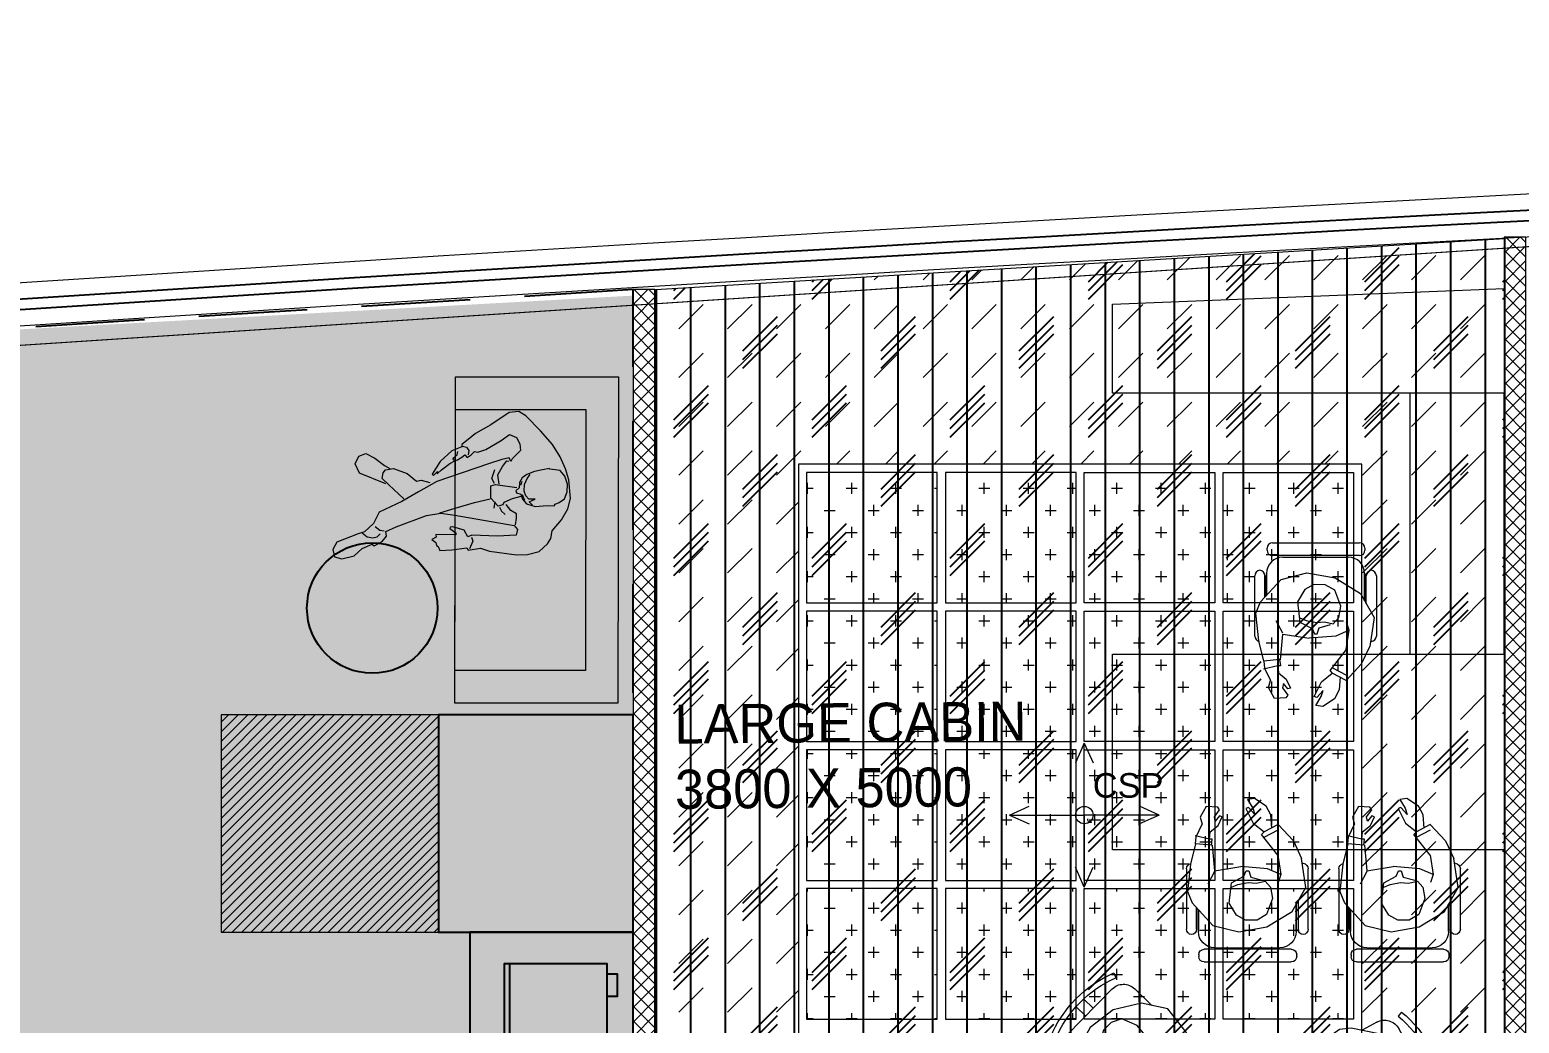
# Model space of a CAD drawing. Header units: millimetres. Extents: x 2335845 to 2509607, y 289014 to 361737.
# Drawn here: x 2360166 to 2367011, y 337283 to 341852 of the extents above; entities that cross this region are included whole.
import ezdxf

# ---------------------------------------------------------------- set-up
doc = ezdxf.new("R2010")
doc.units = ezdxf.units.MM
doc.linetypes.add('( Hidden )', pattern=[0.375, 0.25, -0.125])
doc.linetypes.add('DASHED', pattern=[0.75, 0.5, -0.25])
for name, color, linetype, lineweight in [('A-FURN-MODULAR-CHAIR', 5, 'Continuous', 5), ('A-PLAN-COLUMN', 3, 'Continuous', 0), ('A-PLAN-RCC-HATCH', 8, 'Continuous', 13), ('A-PLAN-THIN', 251, 'Continuous', 15), ('AI-FURN', 7, 'Continuous', 20), ('AR_01_PARTITION FULL HT', 2, 'Continuous', 25), ('FR-MODULAR', 40, 'Continuous', 20), ('I_FURN_MODULAR', 7, 'Continuous', 13), ('IN-PRTN-FULL', 30, 'Continuous', 20), ('IN-PRTN-HATCH', 8, 'Continuous', 5), ('TOA-FC-ACOU.PAN', 250, 'Continuous', 5), ('TOA-FC-CSP', 8, 'Continuous', 20), ('TOA-FC-GYPSUM', 250, 'Continuous', 5), ('TOA-FL-CPT-1', 8, 'Continuous', 5), ('TOA-FL-CPT-3', 8, 'Continuous', 5), ('TOA-FL-TILE-1', 8, 'Continuous', 5), ('TOA-FURN-HUMAN', 252, 'Continuous', 9), ('TOA-FURN-MODULAR', 20, 'Continuous', 9), ('细线', 8, 'Continuous', 5)]:
    doc.layers.add(name, color=color, linetype=linetype, lineweight=lineweight)
for name, color, linetype in [('A-PLAN -GLASS FRAME', 4, 'Continuous'), ('FLOOR MARK', 7, 'Continuous'), ('I-FURN', 7, 'Continuous'), ('TEXT', 250, 'Continuous')]:
    doc.layers.add(name, color=color, linetype=linetype)
doc.styles.add('ARIAL', font='arial.ttf')
pattern_1 = [(0, (2408113.76, 309771.23), (101.6, 101.6), [50.8, -152.4]), (90, (2408139.16, 309745.83), (-101.6, 101.6), [50.8, -152.4])]

# ---------------------------------------------------------------- blocks, each defined once
blk = doc.blocks.new('Columns')
at = {"layer": 'A-PLAN-RCC-HATCH'}
h = blk.add_hatch(dxfattribs=at)
h.set_pattern_fill('ANSI31', color=256, scale=250, style=0)
h.set_pattern_definition([(45, (425397.9, -579762.232), (-22.0970869, 22.0970869), [])])
h.paths.add_polyline_path([(-15160.3, 12537), (-14160.3, 12537), (-14160.3, 13537), (-15160.3, 13537)])
at = {"layer": 'A-PLAN-COLUMN', "elevation": 0}
blk.add_lwpolyline([(-15160.3, 12537), (-14160.3, 12537), (-14160.3, 13537), (-15160.3, 13537)], close=True, dxfattribs=at)
blk = doc.blocks.new('EQUIP-COFFEE MACHINE IN PLAN')
blk.add_line((-25, 0), (-25, -420))
for points in [[(-470, 0), (0, 0), (0, -420), (-470, -420)], [(-470, -270), (-520, -270), (-520, -370), (-470, -370)]]:
    blk.add_lwpolyline(points, close=True)
blk = doc.blocks.new('qwerqw56784567')
at = {"layer": '细线'}
for p, q in [((-39, 621.3), (-58.5, 599.6)), ((4.3, 649.4), (-39, 621.3)), ((58.5, 655.9), (4.3, 649.4)), ((108.3, 649.4), (58.5, 655.9)), ((229.7, 614.8), (108.3, 649.4)), ((-69.3, 565), (-119.2, 521.7)), ((-58.5, 599.6), (-69.3, 565)), ((86.7, 534.7), (97.5, 560.7)), ((97.5, 560.7), (182, 552)), ((182, 552), (299, 530.4)), ((268.7, 595.3), (229.7, 614.8)), ((325, 595.3), (268.7, 595.3)), ((297.9, 558.5), (318.5, 589.9)), ((302.2, 539), (297.9, 558.5)), ((329.3, 584.5), (325, 595.3)), ((398.7, 582.3), (329.3, 584.5)), ((455, 578), (398.7, 582.3)), ((459.3, 558.5), (455, 578)), ((465.8, 552), (459.3, 558.5)), ((468, 539), (465.8, 552)), ((905.7, 547.7), (847.2, 543.4)), ((938.2, 534.7), (905.7, 547.7)), ((-119.2, 521.7), (-156, 476.3)), ((84.5, 482.7), (80.2, 463.3)), ((93.2, 513.1), (84.5, 482.7)), ((99.7, 515.2), (86.7, 534.7)), ((361.8, 426.5), (99.7, 515.2)), ((299, 530.4), (318.5, 534.7)), ((318.5, 534.7), (329.3, 502.2)), ((329.3, 502.2), (379.2, 478.4)), ((370.5, 508.7), (370.5, 517.4)), ((370.5, 517.4), (461.5, 502.2)), ((394.3, 484.9), (370.5, 508.7)), ((392.2, 478.4), (394.3, 484.9)), ((461.5, 515.2), (483.2, 521.7)), ((461.5, 502.2), (461.5, 515.2)), ((478.8, 528.2), (468, 539)), ((483.2, 521.7), (478.8, 528.2)), ((710.7, 497.9), (686.8, 476.3)), ((749.7, 510.9), (710.7, 497.9)), ((758.3, 502.2), (749.7, 510.9)), ((806, 515.2), (758.3, 502.2)), ((847.2, 543.4), (806, 515.2)), ((916.3, 468.8), (940.3, 500.1)), ((940.3, 500.1), (938.2, 534.7)), ((-175.5, 430.8), (-179.8, 344.2)), ((-156, 476.3), (-175.5, 430.8)), ((-147.3, 428.6), (-164.7, 398.3)), ((-121.3, 441.6), (-147.3, 428.6)), ((-101.8, 445.9), (-121.3, 441.6)), ((-95.3, 452.4), (-101.8, 445.9)), ((-65, 445.9), (-95.3, 452.4)), ((-9, 442.3), (-65, 445.9)), ((15.3, 417.2), (-14, 409.9)), ((28.2, 424.3), (-9, 442.3)), ((2.5, 435.5), (15.3, 417.2)), ((43.3, 400.5), (28.2, 424.3)), ((80.2, 463.3), (104, 443.8)), ((104, 443.8), (121.3, 413.5)), ((130, 402.6), (136.5, 413.5)), ((147.3, 441.6), (132.2, 458.9)), ((136.5, 413.5), (158.2, 415.6)), ((153.8, 422.1), (147.3, 441.6)), ((158.2, 415.6), (186.3, 374.5)), ((171.2, 394), (179.8, 422.1)), ((424.7, 409.1), (361.8, 426.5)), ((379.2, 478.4), (392.2, 478.4)), ((637, 439.5), (491.8, 409.1)), ((686.8, 454.6), (637, 439.5)), ((686.8, 476.3), (686.8, 454.6)), ((712.8, 443.8), (693.3, 450.3)), ((732.3, 424.3), (712.8, 443.8)), ((730.2, 471.9), (715, 461.1)), ((749.7, 474.1), (730.2, 471.9)), ((736.7, 409.1), (784.3, 441.6)), ((775.7, 465.4), (749.7, 474.1)), ((795.2, 443.8), (775.7, 465.4)), ((784.3, 441.6), (814.7, 445.9)), ((814.7, 445.9), (916.3, 468.8)), ((-179.8, 344.2), (-173.3, 292.2)), ((-164.7, 398.3), (-171.2, 363.7)), ((-171.2, 363.7), (-164.7, 324.7)), ((-14, 409.9), (15.3, 404.4)), ((15.3, 404.4), (26.3, 388)), ((29.9, 366), (24.4, 334.9)), ((26.3, 388), (29.9, 366)), ((33.4, 408.6), (40.7, 380.8)), ((47.9, 376.8), (43.3, 400.5)), ((45.5, 322.6), (50.2, 346.4)), ((67.2, 368), (47.9, 376.8)), ((49.8, 387.5), (91, 391.8)), ((50.2, 346.4), (68.6, 357.6)), ((156, 316.1), (60.7, 344.2)), ((68.6, 357.6), (67.2, 368)), ((91, 391.8), (130, 402.6)), ((186.3, 374.5), (177.7, 318.2)), ((264.3, 383.2), (190.7, 376.7)), ((355.3, 396.2), (264.3, 383.2)), ((429, 407), (355.3, 396.2)), ((491.8, 409.1), (424.7, 409.1)), ((593.7, 329), (704.2, 361.5)), ((704.2, 361.5), (736.7, 409.1)), ((-173.3, 292.2), (-156, 233.8)), ((-164.7, 324.7), (-147.3, 296.6)), ((-147.3, 296.6), (-112.7, 285.8)), ((-112.7, 285.8), (-99.7, 283.6)), ((-99.7, 283.6), (-99.7, 279.3)), ((-99.7, 279.3), (-67.2, 281.4)), ((-67.2, 281.4), (-30.3, 283.6)), ((-30.3, 283.6), (6.5, 292.2)), ((8, 309.3), (-8.5, 294.7)), ((6.5, 292.2), (30.3, 303.1)), ((24.4, 334.9), (8, 309.3)), ((30.3, 303.1), (45.5, 322.6)), ((42.2, 335.5), (33.4, 317.9)), ((138.7, 316.1), (138.7, 272.8)), ((169, 285.8), (149.5, 246.8)), ((177.7, 318.2), (156, 316.1)), ((160.3, 309.6), (169, 285.8)), ((420.3, 261.9), (511.3, 296.6)), ((511.3, 296.6), (593.7, 329)), ((582.8, 318.2), (641.3, 244.6)), ((-156, 233.8), (-130, 173.2)), ((19.5, 177.5), (62.8, 210)), ((62.8, 210), (71.5, 220.8)), ((71.5, 220.8), (75.8, 203.5)), ((75.8, 203.5), (110.5, 205.7)), ((88.8, 216.5), (80.2, 218.6)), ((112.7, 238.1), (88.8, 216.5)), ((110.5, 205.7), (173.3, 216.5)), ((138.7, 272.8), (112.7, 238.1)), ((173.3, 216.5), (420.3, 261.9)), ((392.2, 212.1), (348.8, 188.3)), ((413.8, 227.3), (392.2, 212.1)), ((392.2, 173.2), (437.7, 225.1)), ((431.2, 231.6), (411.7, 216.5)), ((411.7, 216.5), (413.8, 227.3)), ((437.7, 225.1), (431.2, 231.6)), ((491.8, 244.6), (452.8, 261.9)), ((513.5, 246.8), (491.8, 244.6)), ((550.3, 205.7), (513.5, 246.8)), ((608.8, 173.2), (550.3, 205.7)), ((641.3, 244.6), (667.3, 210)), ((654.3, 238.1), (767, 171)), ((667.3, 210), (658.7, 186.2)), ((-130, 173.2), (-84.5, 101.7)), ((17.3, 147.2), (19.5, 177.5)), ((28.2, 116.9), (17.3, 147.2)), ((175.5, 149.4), (99.7, 119.1)), ((214.5, 155.9), (175.5, 149.4)), ((229.7, 151.5), (214.5, 155.9)), ((247, 164.5), (229.7, 151.5)), ((266.5, 173.2), (247, 164.5)), ((253.5, 142.9), (260, 162.4)), ((262.2, 125.6), (253.5, 142.9)), ((275.2, 160.2), (266.5, 173.2)), ((290.3, 168.9), (275.2, 160.2)), ((312, 177.5), (290.3, 168.9)), ((310.4, 153.9), (304.9, 139.6)), ((325.8, 163.8), (310.4, 153.9)), ((325, 179.7), (312, 177.5)), ((348.8, 188.3), (325, 179.7)), ((333.5, 171.4), (325.8, 163.8)), ((328, 178), (333.5, 171.4)), ((331.5, 132.1), (392.2, 173.2)), ((645.7, 173.2), (608.8, 173.2)), ((647.8, 153.7), (626.2, 171)), ((658.7, 186.2), (645.7, 173.2)), ((686.8, 112.6), (647.8, 153.7)), ((767, 171), (780, 125.6)), ((-84.5, 101.7), (-28.2, 23.8)), ((58.5, 97.4), (28.2, 116.9)), ((99.7, 119.1), (58.5, 97.4)), ((136.5, 41.1), (212.3, 69.3)), ((212.3, 69.3), (249.2, 93.1)), ((249.2, 93.1), (281.7, 110.4)), ((279.5, 119.1), (262.2, 125.6)), ((281.7, 110.4), (283.8, 121.2)), ((283.8, 121.2), (331.5, 132.1)), ((723.7, 86.6), (686.8, 112.6)), ((758.3, 93.1), (723.7, 86.6)), ((780, 125.6), (758.3, 93.1)), ((-28.2, 23.8), (0, 0)), ((0, 0), (45.5, -2.2)), ((45.5, -2.2), (136.5, 41.1))]:
    blk.add_line(p, q, dxfattribs=at)
blk = doc.blocks.new('A$C38A659B7')
at = {"layer": 'TOA-FC-CSP', "color": 10, "linetype": 'Continuous', "elevation": 0}
for points in [[(0.91, 8.35), (0, 6.31)], [(0.91, 8.35), (0, 6.31)], [(0.91, 8.35), (1.82, 6.31)], [(0.91, 8.35), (1.82, 6.31)], [(8.65, 0.91), (0.91, 0.91), (0.91, 8.35)], [(-6.83, 0.91), (-4.79, 1.82)], [(8.65, 0.91), (6.61, 1.82)], [(-6.83, 0.91), (-4.79, 0)], [(-6.83, 0.91), (0.91, 0.91), (0.91, -6.54)], [(8.65, 0.91), (6.61, 0)], [(0.91, -6.54), (0, -4.49)], [(0.91, -6.54), (0, -4.49)], [(0.91, -6.54), (1.82, -4.49)], [(0.91, -6.54), (1.82, -4.49)]]:
    blk.add_lwpolyline(points, dxfattribs=at)
at = {"layer": 'TOA-FC-CSP', "color": 10, "linetype": 'Continuous'}
blk.add_circle((0.91, 0.91, 0), 0.902, dxfattribs=at)
at = {"layer": 'TOA-FC-CSP', "color": 10, "insert": (1.79, 5.25, 0), "char_height": 2.542, "width": 4.6087, "attachment_point": 1, "style": 'ARIAL'}
blk.add_mtext('CSP', dxfattribs=at)
blk = doc.blocks.new('*U701')
at = {"layer": 'IN-PRTN-HATCH'}
h = blk.add_hatch(dxfattribs=at)
h.set_pattern_fill('ANSI37', color=256, scale=15)
h.set_pattern_definition([(45, (-1646.205, -7e-11), (-33.67596, 33.67596), []), (135, (-1646.205, -7e-11), (-33.67596, -33.67596), [])])
h.paths.add_polyline_path([(-105031.5, -39967.2), (-100177, -39967.2), (-100177, -39867.2), (-105031.5, -39867.2)])
at = {"layer": 'IN-PRTN-FULL', "elevation": 0}
blk.add_lwpolyline([(-105031.5, -39967.2), (-100177, -39967.2), (-100177, -39867.2), (-105031.5, -39867.2)], close=True, dxfattribs=at)
blk = doc.blocks.new('*U705')
at = {"layer": 'IN-PRTN-HATCH'}
h = blk.add_hatch(dxfattribs=at)
h.set_pattern_fill('ANSI37', color=256, scale=15)
h.set_pattern_definition([(45, (-1986.61, -7e-11), (-33.67596, 33.67596), []), (135, (-1986.61, -7e-11), (-33.67596, -33.67596), [])])
h.paths.add_polyline_path([(-105272.1, -39967.2), (-100276.9, -39967.2), (-100276.9, -39867.2), (-105272.1, -39867.2)])
at = {"layer": 'IN-PRTN-FULL', "elevation": 0}
blk.add_lwpolyline([(-105272.1, -39967.2), (-100276.9, -39967.2), (-100276.9, -39867.2), (-105272.1, -39867.2)], close=True, dxfattribs=at)
blk = doc.blocks.new('A$C58615832')
for p, q in [((-60.6, 215.4), (-117.9, 188.2)), ((-49.7, 154.4), (-64.6, 219.6)), ((-28.1, 218.8), (-60.6, 215.4)), ((-28.1, 218.8), (65.6, 241.3)), ((-21.5, 145.7), (-28.1, 218.8)), ((65.6, 241.3), (191.6, 254.9)), ((86.8, 259.8), (364.5, 259.8)), ((191.6, 254.9), (243.8, 233.6)), ((243.8, 233.6), (347.3, 138.3)), ((265.5, 213.6), (364.5, 213.6)), ((364.5, 213.6), (265.5, 213.6)), ((375, 205.6), (274.3, 205.6)), ((274.3, 205.6), (375, 205.6)), ((-199.4, 169.6), (-150.2, 197)), ((-196.4, 116.8), (-199.4, 169.6)), ((-150.2, 197), (-117.9, 188.2)), ((-82.2, 151), (-111.3, 115.1)), ((-49.7, 154.4), (-82.2, 151)), ((-49.9, 142.2), (-49.7, 154.4)), ((-21.5, 145.7), (-49.9, 142.2)), ((-21.6, 141.7), (-21.5, 145.7)), ((-21.6, 141.7), (95.8, 131.2)), ((0, -139.7), (0, 139.7)), ((99.9, 131.1), (157.2, 162.4)), ((347.3, 138.3), (377.4, 20.1)), ((457, -221.5), (457, 178.8)), ((482, 203.8), (490.5, 203.8)), ((515.5, 178.8), (515.5, -221.5)), ((-184.4, 108.5), (-196.4, 116.8)), ((-151.5, 132.1), (-184.4, 108.5)), ((-156.1, 107.9), (-131.3, 127.7)), ((-152.3, 95.6), (-156.1, 107.9)), ((-111.3, 115.1), (-152.3, 95.6)), ((-131.3, 127.7), (-151.5, 132.1)), ((95.8, 131.2), (77.1, 9.9)), ((450, 130.6), (450, -169.4)), ((86.8, -111.9), (77.1, 9.9)), ((151, 53), (121.5, -3.1)), ((158.5, 24.5), (149.4, -24)), ((244.5, 63.3), (151, 53)), ((171.3, 52.6), (158.5, 24.5)), ((300.5, 29.7), (244.5, 63.3)), ((324, -11.3), (300.5, 29.7)), ((377.4, 20.1), (354.5, -109.2)), ((-236.3, -52.7), (-231.6, -20.3)), ((-200.9, -106.1), (-236.3, -52.7)), ((-231.6, -20.3), (-191.6, -45.5)), ((-195.2, -25.1), (-190.9, -13.1)), ((-163.4, -54.2), (-195.2, -25.1)), ((-191.6, -45.5), (-163.4, -54.2)), ((-190.9, -13.1), (-122.7, -46.9)), ((-122.7, -46.9), (-83.2, -96.3)), ((96.9, -14.8), (96.7, -27)), ((96.7, -27), (124.9, -35.6)), ((121.5, -3.1), (96.9, -14.8)), ((124.9, -35.6), (140, -88.7)), ((152.7, -60.5), (143.8, -100.9)), ((149.4, -24), (152.7, -60.5)), ((297.8, -108.1), (323, -64)), ((323, -64), (324, -11.3)), ((-160.8, -127.2), (-200.9, -106.1)), ((-100.1, -132.5), (-160.8, -127.2)), ((-116.9, -160.5), (-83.2, -96.3)), ((-58.8, -96.8), (-92.6, -161)), ((-70.7, -84.4), (-83.2, -96.3)), ((25.1, -159.3), (-70.7, -84.4)), ((114, -173.3), (86.8, -111.9)), ((143.8, -100.9), (171.7, -125.8)), ((171.7, -125.8), (224.2, -135)), ((224.2, -135), (297.8, -108.1)), ((354.5, -109.2), (283.2, -225.4)), ((-41.3, -231), (-116.9, -160.5)), ((25.1, -159.3), (114, -173.3)), ((114, -173.3), (150.7, -161.9)), ((-41.3, -231), (39.1, -269.1)), ((172.5, -288), (39.1, -269.1)), ((283.2, -225.4), (172.5, -288)), ((235.2, -252.5), (364.5, -252.5)), ((375, -244.4), (249.5, -244.4)), ((490.5, -246.5), (482, -246.5)), ((364.5, -298.7), (86.8, -298.7))]:
    blk.add_line(p, q)
at = {"lineweight": 0}
for p, q in [((235.2, -252.5), (364.5, -252.5)), ((249.5, -244.4), (375, -244.4))]:
    blk.add_line(p, q, dxfattribs=at)
for centre, radius, start, end in [((86.8, 234.8), 25, 90, 166.85253), ((364.5, 234.8), 25, 4.35573, 90), ((364.5, 238.6), 25, 270, 355.64427), ((375, 130.6), 75, 360, 90), ((482, 178.8), 25, 90, 180), ((490.5, 178.8), 25, 360, 90), ((375, -169.4), 75, 270, 360), ((86.8, -277.5), 25, 168.15207, 175.64427), ((364.5, -277.5), 25, 4.35573, 90), ((482, -221.5), 25, 180, 270), ((490.5, -221.5), 25, 270, 360), ((86.8, -273.7), 25, 184.35573, 270), ((364.5, -273.7), 25, 270, 355.64427)]:
    blk.add_arc(centre, radius, start, end)
blk = doc.blocks.new('Human Figure')
at = {"layer": 'A-FURN-MODULAR-CHAIR', "color": 18, "lineweight": 15, "true_color": 0x000000}
for p, q in [((4613.64, 5782.3, 0), (4625.48, 5782.3, 0)), ((4610.68, 5774.98, 0), (4610.68, 5779.34, 0)), ((4628.44, 5779.34, 0), (4628.44, 5776.24, 0))]:
    blk.add_line(p, q, dxfattribs=at)
at = {"layer": 'A-FURN-MODULAR-CHAIR', "lineweight": 15}
for p, q in [((4613.64, 5782.3, 0), (4625.48, 5782.3, 0)), ((4610.68, 5774.98, 0), (4610.68, 5779.34, 0)), ((4628.44, 5779.34, 0), (4628.44, 5776.24, 0))]:
    blk.add_line(p, q, dxfattribs=at)
at = {"layer": 'A-FURN-MODULAR-CHAIR', "color": 18, "lineweight": 15, "true_color": 0x000000, "elevation": 0}
for points in [[(4611.29, 5784.13), (4611.67, 5783.22)], [(4618.58, 5784.79), (4618.58, 5782.3)], [(4620.56, 5784.79), (4620.56, 5782.3)], [(4627.86, 5784.22), (4627.49, 5783.3)]]:
    blk.add_lwpolyline(points, dxfattribs=at)
at = {"layer": 'A-FURN-MODULAR-CHAIR', "lineweight": 15, "elevation": 0}
for points in [[(4611.29, 5784.13), (4611.67, 5783.22)], [(4618.58, 5784.79), (4618.58, 5782.3)], [(4620.56, 5784.79), (4620.56, 5782.3)], [(4627.86, 5784.22), (4627.49, 5783.3)]]:
    blk.add_lwpolyline(points, dxfattribs=at)
at = {"layer": 'A-FURN-MODULAR-CHAIR', "color": 18, "lineweight": 15, "true_color": 0x000000, "elevation": 0}
blk.add_lwpolyline([(4625.89, 5764.57, -0.034638), (4625.48, 5764.54), (4615.48, 5764.54)], format="xyb", dxfattribs=at)
at = {"layer": 'A-FURN-MODULAR-CHAIR', "lineweight": 15, "elevation": 0}
blk.add_lwpolyline([(4625.89, 5764.57, -0.034638), (4625.48, 5764.54), (4615.48, 5764.54)], format="xyb", dxfattribs=at)
at = {"layer": 'A-FURN-MODULAR-CHAIR', "color": 18, "lineweight": 15, "true_color": 0x000000}
for centre, radius, start, end in [((4619.68, 5763.49, 0), 22.29, 68.458, 112.0994), ((4619.68, 5763.49, 0), 21.3, 68.4839, 112.0994), ((4613.64, 5779.34, 0), 2.96, 90.0001, 180.0001), ((4625.48, 5779.34, 0), 2.96, 0.0001, 90.0001)]:
    blk.add_arc(centre, radius, start, end, dxfattribs=at)
at = {"layer": 'A-FURN-MODULAR-CHAIR', "lineweight": 15}
for centre, radius, start, end in [((4619.68, 5763.49, 0), 22.29, 68.458, 112.0994), ((4619.68, 5763.49, 0), 21.3, 68.4839, 112.0994), ((4613.64, 5779.34, 0), 2.96, 90.0001, 180.0001), ((4625.48, 5779.34, 0), 2.96, 0.0001, 90.0001)]:
    blk.add_arc(centre, radius, start, end, dxfattribs=at)
at = {"layer": 'TOA-FURN-HUMAN', "lineweight": 5}
for p, q in [((4611.71, 5776.63, 0), (4616.22, 5779.49)), ((4611.71, 5776.63, 0), (4616.22, 5779.49)), ((4616.22, 5779.49), (4621.49, 5780.21, 0)), ((4616.22, 5779.49), (4621.49, 5780.21, 0)), ((4621.49, 5780.21, 0), (4626.18, 5778.89, 0)), ((4621.49, 5780.21, 0), (4626.18, 5778.89, 0)), ((4626.18, 5778.89, 0), (4629.77, 5774.69, 0)), ((4626.18, 5778.89, 0), (4629.77, 5774.69, 0)), ((4609.08, 5772.43, 0), (4611.71, 5776.63, 0)), ((4609.08, 5772.43, 0), (4611.71, 5776.63, 0)), ((4609.78, 5766.99, 0), (4609.08, 5772.43, 0)), ((4609.78, 5766.99, 0), (4609.08, 5772.43, 0)), ((4629.77, 5774.69, 0), (4630.56, 5772.63, 0)), ((4629.77, 5774.69, 0), (4630.56, 5772.63, 0)), ((4630.56, 5772.63, 0), (4630.01, 5767.72, 0)), ((4630.56, 5772.63, 0), (4630.01, 5767.72, 0)), ((4616.02, 5768.83), (4613.59, 5769.99, 0)), ((4613.59, 5769.99, 0), (4614.12, 5766.32, 0)), ((4616.02, 5768.83), (4613.59, 5769.99, 0)), ((4613.59, 5769.99, 0), (4614.12, 5766.32, 0)), ((4626.86, 5771.32, 0), (4626.81, 5767.94)), ((4626.86, 5771.32, 0), (4626.81, 5767.94)), ((4610.91, 5764.54), (4609.78, 5766.99, 0)), ((4610.91, 5764.54), (4609.78, 5766.99, 0)), ((4620.77, 5768.32, 0), (4616.02, 5768.83)), ((4620.77, 5768.32, 0), (4616.02, 5768.83)), ((4625.5, 5769.01, 0), (4620.77, 5768.32, 0)), ((4625.5, 5769.01, 0), (4620.77, 5768.32, 0)), ((4626.81, 5767.94), (4626.19, 5766.32, 0)), ((4626.81, 5767.94), (4626.19, 5766.32, 0)), ((4629.26, 5764.54), (4630.01, 5767.72, 0)), ((4629.26, 5764.54), (4630.01, 5767.72, 0)), ((4615.48, 5764.54), (4614.12, 5766.32, 0)), ((4615.48, 5764.54), (4614.12, 5766.32, 0)), ((4615.48, 5764.54), (4616.97, 5762.59)), ((4615.48, 5764.54), (4616.97, 5762.59)), ((4625.89, 5764.54), (4626.19, 5766.32, 0)), ((4625.89, 5764.54), (4626.19, 5766.32, 0)), ((4613.88, 5760.76, 0), (4611.23, 5763.85, 0)), ((4613.88, 5760.76, 0), (4611.23, 5763.85, 0)), ((4626.5, 5763.17, 0), (4626.01, 5763.22, 0)), ((4626.5, 5763.17, 0), (4626.01, 5763.22, 0)), ((4626.32, 5761.85, 0), (4626.5, 5763.17, 0)), ((4626.32, 5761.85, 0), (4626.5, 5763.17, 0))]:
    blk.add_line(p, q, dxfattribs=at)
at = {"layer": 'TOA-FURN-HUMAN', "linetype": '( Hidden )', "lineweight": 5, "ltscale": 2}
for p, q in [((4611.23, 5763.85, 0), (4610.91, 5764.54, 0)), ((4611.23, 5763.85, 0), (4610.91, 5764.54, 0)), ((4626.01, 5763.22, 0), (4626.14, 5764.36, 0)), ((4626.01, 5763.22, 0), (4626.14, 5764.36, 0)), ((4629.12, 5763.93, 0), (4628.92, 5762.69, 0)), ((4629.12, 5763.93, 0), (4628.92, 5762.69, 0)), ((4629.26, 5764.54, 0), (4629.12, 5763.93, 0)), ((4629.26, 5764.54, 0), (4629.12, 5763.93, 0)), ((4615.02, 5761.34, 0), (4613.88, 5760.76, 0)), ((4615.02, 5761.34, 0), (4613.88, 5760.76, 0)), ((4615.16, 5758.98, 0), (4615.02, 5761.34, 0)), ((4615.16, 5758.98, 0), (4615.02, 5761.34, 0)), ((4616.97, 5762.59), (4616.53, 5762.09)), ((4616.97, 5762.59), (4616.53, 5762.09)), ((4616.53, 5762.09), (4618.44, 5760.37, 0)), ((4616.53, 5762.09), (4618.44, 5760.37, 0)), ((4624.81, 5760.79, 0), (4626.32, 5761.85, 0)), ((4624.81, 5760.79, 0), (4626.32, 5761.85, 0)), ((4628.92, 5762.69, 0), (4627.75, 5760.5, 0)), ((4628.92, 5762.69, 0), (4627.75, 5760.5, 0)), ((4616.12, 5757.36), (4615.16, 5758.98, 0)), ((4616.12, 5757.36), (4615.16, 5758.98, 0)), ((4619.17, 5757.51, 0), (4618.16, 5758.8, 0)), ((4618.16, 5758.8, 0), (4618.39, 5757.81, 0)), ((4619.17, 5757.51, 0), (4618.16, 5758.8, 0)), ((4618.16, 5758.8, 0), (4618.39, 5757.81, 0)), ((4618.44, 5760.37, 0), (4619.69, 5757.7, 0)), ((4618.44, 5760.37, 0), (4619.69, 5757.7, 0)), ((4624.06, 5759.18, 0), (4624.81, 5760.79, 0)), ((4624.06, 5759.18, 0), (4624.81, 5760.79, 0)), ((4624.51, 5758.96, 0), (4624.06, 5759.18, 0)), ((4624.51, 5758.96, 0), (4624.06, 5759.18, 0)), ((4624.5, 5757.93, 0), (4625.51, 5759.11, 0)), ((4624.5, 5757.93, 0), (4625.51, 5759.11, 0)), ((4625.32, 5759.95, 0), (4624.51, 5758.96, 0)), ((4625.32, 5759.95, 0), (4624.51, 5758.96, 0)), ((4625.51, 5759.11, 0), (4625.32, 5759.95, 0)), ((4625.51, 5759.11, 0), (4625.32, 5759.95, 0)), ((4628.12, 5759.23, 0), (4626.89, 5757.28, 0)), ((4628.12, 5759.23, 0), (4626.89, 5757.28, 0)), ((4627.75, 5760.5, 0), (4628.12, 5759.23, 0)), ((4627.75, 5760.5, 0), (4628.12, 5759.23, 0)), ((4618.19, 5756, 0), (4616.12, 5757.36)), ((4618.19, 5756, 0), (4616.12, 5757.36)), ((4619.31, 5756.18, 0), (4618.19, 5756, 0)), ((4619.31, 5756.18, 0), (4618.19, 5756, 0)), ((4618.39, 5757.81, 0), (4619.31, 5756.18, 0)), ((4618.39, 5757.81, 0), (4619.31, 5756.18, 0)), ((4619.69, 5757.7, 0), (4619.17, 5757.51, 0)), ((4619.69, 5757.7, 0), (4619.17, 5757.51, 0)), ((4624.87, 5757.37, 0), (4624.5, 5757.93, 0)), ((4624.87, 5757.37, 0), (4624.5, 5757.93, 0)), ((4626.89, 5757.28, 0), (4624.87, 5757.37, 0)), ((4626.89, 5757.28, 0), (4624.87, 5757.37, 0))]:
    blk.add_line(p, q, dxfattribs=at)
at = {"layer": 'TOA-FURN-HUMAN', "linetype": '( Hidden )', "lineweight": 5, "ltscale": 3}
for p, q in [((4625.9, 5764.39, 0), (4625.89, 5764.57, 0)), ((4625.9, 5764.39, 0), (4625.89, 5764.57, 0)), ((4626.14, 5764.36, 0), (4625.9, 5764.39, 0)), ((4626.14, 5764.36, 0), (4625.9, 5764.39, 0))]:
    blk.add_line(p, q, dxfattribs=at)
at = {"layer": 'TOA-FURN-HUMAN', "lineweight": 5, "elevation": 0}
for points in [[(4622.54, 5772.08), (4621.4, 5771.49), (4619.55, 5771.23), (4618.01, 5771.43), (4616.44, 5771.03), (4615.47, 5772.11), (4615.23, 5774.3), (4616.32, 5777.18), (4618.11, 5778.11), (4620.14, 5778.11), (4621.85, 5777.26), (4623.09, 5774.92), (4622.55, 5771.19), (4620.35, 5770.17), (4619.86, 5769.12), (4619.43, 5769.17), (4619.04, 5770.23), (4616.9, 5771)], [(4622.54, 5772.08), (4621.4, 5771.49), (4619.55, 5771.23), (4618.01, 5771.43), (4616.44, 5771.03), (4615.47, 5772.11), (4615.23, 5774.3), (4616.32, 5777.18), (4618.11, 5778.11), (4620.14, 5778.11), (4621.85, 5777.26), (4623.09, 5774.92), (4622.55, 5771.19), (4620.35, 5770.17), (4619.86, 5769.12), (4619.43, 5769.17), (4619.04, 5770.23), (4616.9, 5771)], [(4625.5, 5769.01), (4626.86, 5771.32)], [(4625.5, 5769.01), (4626.86, 5771.32)], [(4626.09, 5764.27), (4629.04, 5763.91)], [(4626.09, 5764.27), (4629.04, 5763.91)], [(4626.5, 5763.17), (4629.02, 5762.63)], [(4626.5, 5763.17), (4629.02, 5762.63)]]:
    blk.add_lwpolyline(points, dxfattribs=at)

msp = doc.modelspace()

# ---------------------------------------------------------------- hatches: boundary and pattern name
at = {"layer": 'TOA-FC-ACOU.PAN', "true_color": 0x939598}
h = msp.add_hatch(dxfattribs=at)
h.set_pattern_fill('CROSS', color=252, scale=16)
h.set_pattern_definition(pattern_1)
h.paths.add_polyline_path([(2363736.279, 339216.419), (2364336.279, 339216.419), (2364336.279, 339816.419), (2363736.279, 339816.419)])
h = msp.add_hatch(dxfattribs=at)
h.set_pattern_fill('CROSS', color=252, scale=16)
h.set_pattern_definition(pattern_1)
h.paths.add_polyline_path([(2364374.279, 339216.419), (2364974.279, 339216.419), (2364974.279, 339816.419), (2364374.279, 339816.419)])
h = msp.add_hatch(dxfattribs=at)
h.set_pattern_fill('CROSS', color=252, scale=16)
h.set_pattern_definition(pattern_1)
h.paths.add_polyline_path([(2365612.279, 339216.419), (2365012.279, 339216.419), (2365012.279, 339816.419), (2365612.279, 339816.419)])
h = msp.add_hatch(dxfattribs=at)
h.set_pattern_fill('CROSS', color=252, scale=16)
h.set_pattern_definition(pattern_1)
h.paths.add_polyline_path([(2366250.279, 339216.419), (2365650.279, 339216.419), (2365650.279, 339816.419), (2366250.279, 339816.419)])
h = msp.add_hatch(dxfattribs=at)
h.set_pattern_fill('CROSS', color=252, scale=16)
h.set_pattern_definition(pattern_1)
h.paths.add_polyline_path([(2363736.279, 338578.419), (2364336.279, 338578.419), (2364336.279, 339178.419), (2363736.279, 339178.419)])
h = msp.add_hatch(dxfattribs=at)
h.set_pattern_fill('CROSS', color=252, scale=16)
h.set_pattern_definition(pattern_1)
h.paths.add_polyline_path([(2364374.279, 338578.419), (2364974.279, 338578.419), (2364974.279, 339178.419), (2364374.279, 339178.419)])
h = msp.add_hatch(dxfattribs=at)
h.set_pattern_fill('CROSS', color=252, scale=16)
h.set_pattern_definition(pattern_1)
h.paths.add_polyline_path([(2365612.279, 338578.419), (2365012.279, 338578.419), (2365012.279, 339178.419), (2365612.279, 339178.419)])
h = msp.add_hatch(dxfattribs=at)
h.set_pattern_fill('CROSS', color=252, scale=16)
h.set_pattern_definition(pattern_1)
h.paths.add_polyline_path([(2366250.279, 338578.419), (2365650.279, 338578.419), (2365650.279, 339178.419), (2366250.279, 339178.419)])
h = msp.add_hatch(dxfattribs=at)
h.set_pattern_fill('CROSS', color=252, scale=16)
h.set_pattern_definition(pattern_1)
h.paths.add_polyline_path([(2363736.279, 337940.419), (2364336.279, 337940.419), (2364336.279, 338540.419), (2363736.279, 338540.419)])
h = msp.add_hatch(dxfattribs=at)
h.set_pattern_fill('CROSS', color=252, scale=16)
h.set_pattern_definition(pattern_1)
h.paths.add_polyline_path([(2364374.279, 337940.419), (2364974.279, 337940.419), (2364974.279, 338540.419), (2364374.279, 338540.419)])
h = msp.add_hatch(dxfattribs=at)
h.set_pattern_fill('CROSS', color=252, scale=16)
h.set_pattern_definition(pattern_1)
h.paths.add_polyline_path([(2365612.279, 337940.419), (2365012.279, 337940.419), (2365012.279, 338540.419), (2365612.279, 338540.419)])
h = msp.add_hatch(dxfattribs=at)
h.set_pattern_fill('CROSS', color=252, scale=16)
h.set_pattern_definition(pattern_1)
h.paths.add_polyline_path([(2366250.279, 337940.419), (2365650.279, 337940.419), (2365650.279, 338540.419), (2366250.279, 338540.419)])
h = msp.add_hatch(dxfattribs=at)
h.set_pattern_fill('CROSS', color=252, scale=16)
h.set_pattern_definition(pattern_1)
h.paths.add_polyline_path([(2363736.279, 337302.419), (2364336.279, 337302.419), (2364336.279, 337902.419), (2363736.279, 337902.419)])
h = msp.add_hatch(dxfattribs=at)
h.set_pattern_fill('CROSS', color=252, scale=16)
h.set_pattern_definition(pattern_1)
h.paths.add_polyline_path([(2364374.279, 337302.419), (2364974.279, 337302.419), (2364974.279, 337902.419), (2364374.279, 337902.419)])
h = msp.add_hatch(dxfattribs=at)
h.set_pattern_fill('CROSS', color=252, scale=16)
h.set_pattern_definition(pattern_1)
h.paths.add_polyline_path([(2365612.279, 337302.419), (2365012.279, 337302.419), (2365012.279, 337902.419), (2365612.279, 337902.419)])
h = msp.add_hatch(dxfattribs=at)
h.set_pattern_fill('CROSS', color=252, scale=16)
h.set_pattern_definition(pattern_1)
h.paths.add_polyline_path([(2366250.279, 337302.419), (2365650.279, 337302.419), (2365650.279, 337902.419), (2366250.279, 337902.419)])
at = {"layer": 'TOA-FC-GYPSUM'}
h = msp.add_hatch(dxfattribs=at)
h.set_pattern_fill('DASH', color=252, scale=50, angle=45)
h.set_pattern_definition([(45, (90021.14, 24146.98), (0, 224.506403), [158.75, -158.75])])
h.paths.add_polyline_path([(2366945.36, 335902.097), (2366845.36, 335902.097), (2366845.36, 335802.083), (2365795.36, 335801.625), (2365795.36, 335901.625), (2363041.197, 335902.097), (2363041.197, 340657.162), (2366945.36, 340892.03)])
h.paths.add_polyline_path([(2366288.279, 339854.419), (2363698.279, 339854.419), (2363698.279, 336626.419), (2366288.279, 336626.419)], flags=16)
at = {"layer": 'TOA-FL-CPT-1', "true_color": 0xc7c8ca}
h = msp.add_hatch(dxfattribs=at)
h.set_pattern_fill('AR-PARQ1', color=9, scale=3)
h.set_pattern_definition([(90, (54538.6, -6708.4), (-914.4, 914.4), [914.4, -914.4]), (90, (54691, -6708.4), (-914.4, 914.4), [914.4, -914.4]), (90, (54843.4, -6708.4), (-914.4, 914.4), [914.4, -914.4]), (90, (54995.8, -6708.4), (-914.4, 914.4), [914.4, -914.4]), (90, (55148.2, -6708.4), (-914.4, 914.4), [914.4, -914.4]), (90, (55300.6, -6708.4), (-914.4, 914.4), [914.4, -914.4]), (90, (55453, -6708.4), (-914.4, 914.4), [914.4, -914.4]), (0, (54538.6, -5794), (914.4, -914.4), [914.4, -914.4]), (0, (54538.6, -5641.6), (914.4, -914.4), [914.4, -914.4]), (0, (54538.6, -5489.2), (914.4, -914.4), [914.4, -914.4]), (0, (54538.6, -5336.8), (914.4, -914.4), [914.4, -914.4]), (0, (54538.6, -5184.4), (914.4, -914.4), [914.4, -914.4]), (0, (54538.6, -5032), (914.4, -914.4), [914.4, -914.4]), (0, (54538.6, -4879.6), (914.4, -914.4), [914.4, -914.4])])
h.paths.add_polyline_path([(2344950.518, 323601.624), (2348044.691, 323601.624), (2348044.691, 308801.624), (2344978.375, 308801.624), (2344983.023, 307001.553), (2351045.878, 307001.608), (2351044.683, 304701.624), (2350244.683, 304670.094), (2350244.683, 294701.624), (2352811.835, 294701.622), (2352811.821, 307001.631), (2405044.683, 307005.059), (2405044.683, 327701.624), (2410595.745, 327701.624), (2410609.803, 329501.624), (2408605.34, 329501.624), (2411484.683, 335301.624), (2408440.262, 335301.624), (2406365.488, 331122.307), (2403244.678, 328001.969), (2403244.795, 325600.805), (2384290.648, 325598.809), (2384290.648, 323607.372), (2375885.176, 323603.528), (2375861.465, 325602.978), (2360226.195, 325602.091), (2360226.052, 334601.937), (2375945.229, 334602.179), (2375945.229, 331031.373), (2376972.789, 331510.903), (2389391.537, 331510.903), (2389391.537, 331810.72), (2389491.628, 331810.72), (2389491.53, 331510.903), (2391791.53, 331510.903), (2391791.531, 333010.881), (2389491.53, 333010.881), (2389491.531, 332710.861), (2389391.537, 332710.861), (2389391.54, 333010.905), (2377622.511, 333011.008), (2377622.511, 336459.845), (2386144.742, 336459.853), (2386144.683, 337701.624), (2376094.699, 337701.624), (2376094.724, 335802.062), (2362938.321, 335802.061), (2362938.326, 340629.119), (2359023.456, 340413.419), (2359023.899, 325602.053), (2352244.614, 325602.052), (2352244.655, 339888.472), (2350244.683, 339753.79), (2350259.797, 327701.624), (2351044.683, 327701.624), (2351043.518, 325401.69), (2344945.863, 325401.675)])
h.paths.add_polyline_path([(2365719.683, 323601.624), (2395044.683, 323601.624), (2395044.683, 322741.298), (2398494.622, 322751.666), (2398494.622, 323601.624), (2403544.687, 323601.624), (2403544.687, 308801.634), (2365719.683, 308801.634)], flags=16)
h.paths.add_polyline_path([(2349719.689, 323601.683), (2365719.683, 323601.683), (2365719.683, 308801.624), (2349719.689, 308801.624)], flags=16)
at = {"layer": 'TOA-FL-CPT-3', "lineweight": -3}
h = msp.add_hatch(dxfattribs=at)
h.set_pattern_fill('CORK', color=2, scale=50, angle=270)
h.set_pattern_definition([(270, (13069.08, -8478.74), (158.75, -3e-14), []), (45, (12989.7, -8558.1), (-317.50014, 317.50014), [224.5065, -224.5065]), (45, (12989.7, -8597.8), (-317.50014, 317.50014), [224.5065, -224.5065]), (45, (12989.7, -8637.5), (-317.50014, 317.50014), [224.5065, -224.5065])])
h.paths.add_polyline_path([(2366945.36, 335902.097), (2366845.36, 335902.097), (2366845.36, 335802.083), (2365945.36, 335801.625), (2365945.36, 335901.625), (2363041.197, 335902.097), (2363041.197, 340657.162), (2366945.36, 340892.03)])

# ---------------------------------------------------------------- linework, layer by layer
at = {"const_width": 5}
msp.add_lwpolyline([(2408344.683, 341505.727, 0.02643364), (2350244.683, 339753.79), (2350261.051, 326701.624), (2344944.683, 326701.624), (2344944.683, 305701.701), (2351044.677, 305701.666), (2351044.683, 304701.624), (2350244.683, 304701.624), (2350244.683, 291915.217, -0.04453992), (2406044.683, 290902.779)], format="xyb", dxfattribs=at)
at = {"layer": 'A-PLAN -GLASS FRAME', "color": 4, "ltscale": 500, "elevation": 0}
msp.add_lwpolyline([(2408419.683, 338776.624), (2408419.683, 341579.011, 0.02661617), (2350319.683, 339835.313), (2350319.683, 339885.152, -0.02663744), (2408469.683, 341628.356), (2408469.683, 338776.624)], format="xyb", close=True, dxfattribs=at)
at = {"layer": 'A-PLAN-THIN', "elevation": 0}
msp.add_lwpolyline([(2408344.683, 338701.624), (2408344.683, 341505.727, 0.02661994), (2350244.683, 339753.79), (2350244.683, 339954.151, -0.02670257), (2408544.683, 341701.624), (2408544.683, 338701.624), (2408344.683, 338701.624)], format="xyb", dxfattribs=at)
at = {"layer": 'AI-FURN', "elevation": 0}
for points in [[(2362122.405, 340255.433), (2362872.182, 340255.433), (2362868.946, 338754.99), (2362119.169, 338754.99)], [(2362122.081, 340105.433), (2362721.858, 340105.433), (2362719.269, 338904.99), (2362119.492, 338904.99)]]:
    msp.add_lwpolyline(points, close=True, dxfattribs=at)
at = {"layer": 'FLOOR MARK', "color": 8, "linetype": 'DASHED', "ltscale": 1000}
msp.add_lwpolyline([(2391791.53, 333010.881), (2377622.511, 333011.008), (2377622.511, 336459.845), (2386144.742, 336459.853), (2386144.683, 337701.624), (2376094.699, 337701.624), (2376094.724, 335802.062), (2362938.321, 335802.256), (2362938.326, 340656.767), (2359023.456, 340413.419), (2359023.899, 325602.053), (2352244.642, 325602.053), (2352244.627, 339941.096), (2350244.683, 339753.79), (2350259.797, 327701.624), (2351044.683, 327701.624), (2351044.698, 325401.682), (2344944.683, 325401.682), (2344950.518, 323601.624)], dxfattribs=at)
at = {"layer": 'FR-MODULAR', "elevation": 0}
msp.add_lwpolyline([(2365045.981, 338207.426, -0.65381453), (2365029.709, 338225.068, -2.94513955)], format="xyb", dxfattribs=at)
at = {"layer": 'I-FURN', "elevation": 0}
msp.add_lwpolyline([(2362938.324, 338701.692), (2362044.683, 338701.624), (2362044.683, 337701.624), (2362938.324, 337701.692)], close=True, dxfattribs=at)
msp.add_lwpolyline([(2362938.321, 336702.256), (2362938.321, 337701.82), (2362188.321, 337701.82), (2362188.321, 336702.256)], dxfattribs=at)
at = {"layer": 'I-FURN', "color": 1, "ltscale": 0.1}
msp.add_circle((2361739.808, 339192.498), 300, dxfattribs=at)
at = {"layer": 'TOA-FC-ACOU.PAN', "elevation": 0}
msp.add_lwpolyline([(2366288.279, 339854.419), (2363698.279, 339854.419), (2363698.279, 336626.419), (2366288.279, 336626.419)], close=True, dxfattribs=at)
at = {"layer": 'TOA-FC-ACOU.PAN', "color": 252, "true_color": 0x939598, "elevation": 0}
for points in [[(2363736.279, 339216.419), (2364336.279, 339216.419), (2364336.279, 339816.419), (2363736.279, 339816.419)], [(2364374.279, 339216.419), (2364974.279, 339216.419), (2364974.279, 339816.419), (2364374.279, 339816.419)], [(2365612.279, 339216.419), (2365012.279, 339216.419), (2365012.279, 339816.419), (2365612.279, 339816.419)], [(2366250.279, 339216.419), (2365650.279, 339216.419), (2365650.279, 339816.419), (2366250.279, 339816.419)], [(2363736.279, 338578.419), (2364336.279, 338578.419), (2364336.279, 339178.419), (2363736.279, 339178.419)], [(2364374.279, 338578.419), (2364974.279, 338578.419), (2364974.279, 339178.419), (2364374.279, 339178.419)], [(2365612.279, 338578.419), (2365012.279, 338578.419), (2365012.279, 339178.419), (2365612.279, 339178.419)], [(2366250.279, 338578.419), (2365650.279, 338578.419), (2365650.279, 339178.419), (2366250.279, 339178.419)], [(2363736.279, 337940.419), (2364336.279, 337940.419), (2364336.279, 338540.419), (2363736.279, 338540.419)], [(2364374.279, 337940.419), (2364974.279, 337940.419), (2364974.279, 338540.419), (2364374.279, 338540.419)], [(2365612.279, 337940.419), (2365012.279, 337940.419), (2365012.279, 338540.419), (2365612.279, 338540.419)], [(2366250.279, 337940.419), (2365650.279, 337940.419), (2365650.279, 338540.419), (2366250.279, 338540.419)], [(2363736.279, 337302.419), (2364336.279, 337302.419), (2364336.279, 337902.419), (2363736.279, 337902.419)], [(2364374.279, 337302.419), (2364974.279, 337302.419), (2364974.279, 337902.419), (2364374.279, 337902.419)], [(2365612.279, 337302.419), (2365012.279, 337302.419), (2365012.279, 337902.419), (2365612.279, 337902.419)], [(2366250.279, 337302.419), (2365650.279, 337302.419), (2365650.279, 337902.419), (2366250.279, 337902.419)]]:
    msp.add_lwpolyline(points, close=True, dxfattribs=at)
at = {"layer": 'TOA-FL-TILE-1', "elevation": 0}
msp.add_lwpolyline([(2366945.36, 335902.097), (2366845.36, 335902.097), (2366845.36, 335802.083), (2365795.36, 335801.625), (2365795.36, 335901.625), (2363041.197, 335902.097), (2363041.197, 340657.162), (2366945.36, 340892.03)], close=True, dxfattribs=at)
at = {"layer": 'TOA-FURN-MODULAR', "elevation": 0}
for points in [[(2366942.107, 340180.556), (2365142.105, 340180.556), (2365142.105, 340589.418), (2366942.174, 340661.945)], [(2366942.105, 338080.555), (2365142.105, 338080.555), (2365142.105, 338980.556), (2366942.105, 338980.556)]]:
    msp.add_lwpolyline(points, close=True, dxfattribs=at)
msp.add_lwpolyline([(2366507.923, 340180.556), (2366507.923, 338980.556), (2366942.107, 338980.556), (2366942.107, 340180.556)], dxfattribs=at)

# ---------------------------------------------------------------- block references
at = {"layer": 'A-PLAN-COLUMN'}
msp.add_blockref('Columns', (2376204.978, 325164.617), dxfattribs=at)
at = {"layer": 'AR_01_PARTITION FULL HT', "rotation": 269.9999359460098}
for name, p in [('*U705', (2406909.255, 235625.18, 0)), ('*U701', (2402905.407, 235625.18, 0))]:
    msp.add_blockref(name, p, dxfattribs=at)
at = {"layer": 'I-FURN', "extrusion": (0, 0, -1), "xscale": -1, "zscale": -1, "rotation": 171.4327504141681}
msp.add_blockref('qwerqw56784567', (-2362413.699, 340096.011), dxfattribs=at)
at = {"layer": 'I-FURN', "rotation": 180}
msp.add_blockref('EQUIP-COFFEE MACHINE IN PLAN', (2362347.501, 337138.412), dxfattribs=at)
at = {"layer": 'I_FURN_MODULAR', "linetype": 'Continuous', "extrusion": (0, 0, -1), "xscale": -1, "zscale": -1, "rotation": 270}
msp.add_blockref('A$C58615832', (-2366055.909, 338976.665, 0), dxfattribs=at)
at = {"layer": 'I_FURN_MODULAR', "linetype": 'Continuous', "xscale": -1, "rotation": 90}
for p in [(2365742.124, 338080.555, 0), (2366442.124, 338080.555, 0)]:
    msp.add_blockref('A$C58615832', p, dxfattribs=at)
at = {"layer": 'TOA-FC-CSP', "color": 4, "xscale": 44.46500340146511, "yscale": 44.46500340146511, "zscale": 44.46500340146511}
msp.add_blockref('A$C38A659B7', (2364971.913, 338200.053, -0.041), dxfattribs=at)
at = {"layer": 'TOA-FURN-HUMAN', "color": 161, "linetype": 'ByBlock', "xscale": -25, "zscale": 25}
for p, yscale, rotation in [((2549153.273, 319019.243, 0), 24.99999999999999, 45.69729234136496), ((2295535.621, 166265.333, 0), 25, 298.8154713138649)]:
    msp.add_blockref('Human Figure', p, dxfattribs=dict(at, yscale=yscale, rotation=rotation))

# ---------------------------------------------------------------- texts
at = {"layer": 'TEXT', "insert": (2363127.531, 338748.716), "char_height": 180, "width": 1688.91822, "attachment_point": 1, "rotation": 0.5038626, "style": 'ARIAL'}
msp.add_mtext('{\\fCentury Gothic|b0|i0|c0|p34;\\C256;\\c0;LARGE CABIN\\P3800 X 5000}', dxfattribs=at)

doc.saveas('drawing.dxf')
